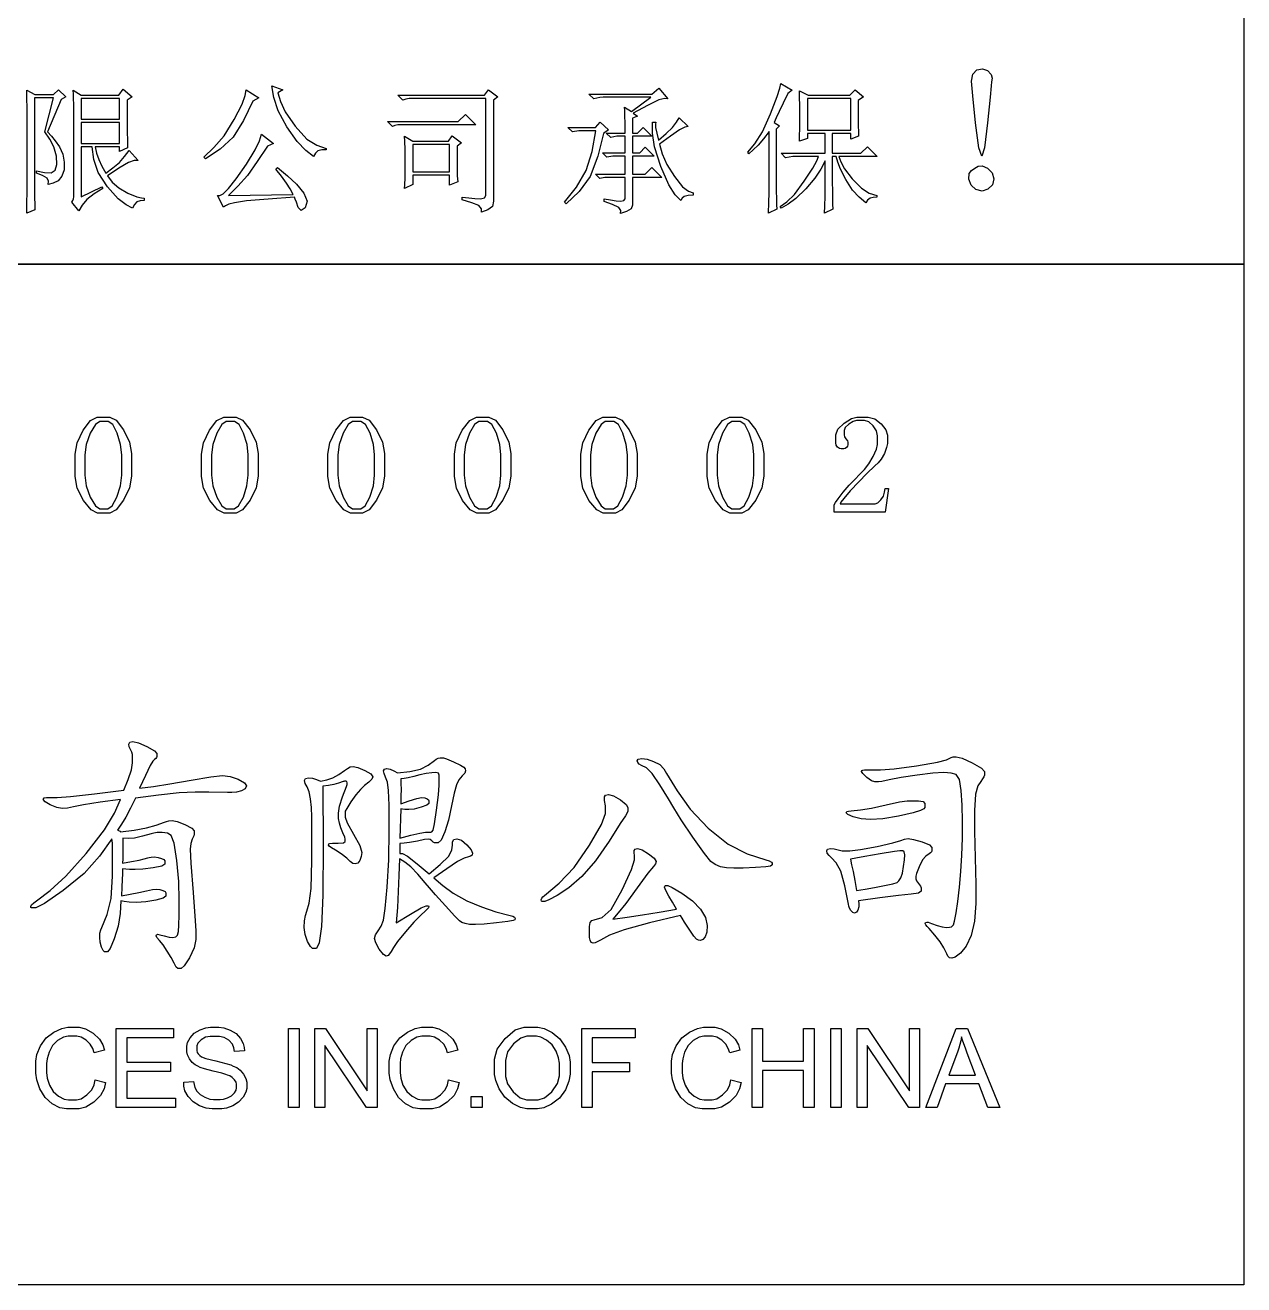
# Model space of a CAD drawing. Header units: millimetres. Extents: x 3916 to 6020, y 1867 to 2649.
# Drawn here: x 5279.17 to 5297.68, y 2363.48 to 2382.61 of the extents above; entities that cross this region are included whole.
import ezdxf

# ---------------------------------------------------------------- set-up
doc = ezdxf.new("R2010")
doc.units = ezdxf.units.MM

# ---------------------------------------------------------------- blocks, each defined once
blk = doc.blocks.new('EWAURWU')
for p, q in [((89.895, 232.375), (89.895, 192.375)), ((89.895, 207.875), (25.895, 207.875)), ((89.895, 192.375), (25.895, 192.375))]:
    blk.add_line(p, q)
at = {"lineweight": -3}
for p, q in [((25.895, 207.875), (89.895, 207.875)), ((89.895, 207.875), (89.895, 192.375)), ((89.895, 192.375), (25.895, 192.375))]:
    blk.add_line(p, q, dxfattribs=at)
for points in [[(86.064, 210.643), (86.059, 210.584), (86.042, 210.414), (86.003, 210.021), (85.956, 209.642), (85.914, 209.515), (85.871, 209.642), (85.82, 210.021), (85.777, 210.432), (85.759, 210.654), (85.777, 210.761), (85.842, 210.826), (85.927, 210.845), (86.003, 210.815), (86.056, 210.759), (86.07, 210.701), (86.064, 210.643)], [(71.684, 209.885), (71.817, 210.401), (71.526, 210.401), (71.526, 209.101), (71.526, 208.989), (71.527, 208.883), (71.53, 208.789), (71.534, 208.701), (71.409, 208.651), (71.413, 208.756), (71.416, 209.022), (71.417, 209.614), (71.416, 210.198), (71.413, 210.443), (71.409, 210.518), (71.534, 210.451), (71.817, 210.451), (71.892, 210.526), (72.001, 210.418), (71.934, 210.376), (71.726, 209.885), (71.784, 209.822), (71.843, 209.749), (71.905, 209.656), (71.955, 209.546), (71.98, 209.426), (71.977, 209.311), (71.942, 209.214), (71.885, 209.143), (71.813, 209.106), (71.734, 209.085), (71.738, 209.135), (71.718, 209.182), (71.651, 209.222), (71.559, 209.26), (71.559, 209.293), (71.68, 209.268), (71.781, 209.265), (71.842, 209.306), (71.867, 209.39), (71.859, 209.518), (71.821, 209.658), (71.759, 209.776), (71.684, 209.885)], [(72.092, 208.818), (72.109, 208.843), (72.121, 208.87), (72.126, 208.901), (72.126, 208.935), (72.126, 209.668), (72.125, 210.233), (72.121, 210.46), (72.117, 210.518), (72.234, 210.443), (72.809, 210.443), (72.876, 210.535), (73.009, 210.418), (72.934, 210.368), (72.934, 210.11), (72.935, 209.89), (72.938, 209.747), (72.942, 209.643), (72.817, 209.585), (72.817, 209.66), (72.451, 209.66), (72.471, 209.564), (72.502, 209.466), (72.551, 209.364), (72.609, 209.26), (72.717, 209.339), (72.816, 209.421), (72.896, 209.51), (72.967, 209.601), (73.101, 209.451), (73.042, 209.451), (72.955, 209.422), (72.809, 209.335), (72.634, 209.218), (72.709, 209.122), (72.806, 209.033), (72.946, 208.956), (73.079, 208.901), (73.151, 208.881), (73.192, 208.876), (73.192, 208.843), (73.134, 208.839), (73.083, 208.822), (73.046, 208.781), (73.017, 208.726), (72.917, 208.776), (72.798, 208.87), (72.638, 209.051), (72.496, 209.268), (72.43, 209.468), (72.401, 209.66), (72.234, 209.66), (72.234, 208.901), (72.551, 209.051), (72.567, 209.026), (72.434, 208.943), (72.321, 208.859), (72.251, 208.772), (72.201, 208.685), (72.092, 208.818)], [(74.741, 210.526), (74.932, 210.401), (74.841, 210.351), (74.703, 210.06), (74.545, 209.805), (74.345, 209.622), (74.124, 209.476), (74.099, 209.501), (74.253, 209.647), (74.407, 209.826), (74.561, 210.072), (74.68, 210.304), (74.728, 210.439), (74.741, 210.526)], [(75.299, 210.526), (75.224, 210.476), (75.261, 210.347), (75.336, 210.189), (75.486, 209.972), (75.663, 209.776), (75.816, 209.681), (75.957, 209.635), (75.957, 209.61), (75.891, 209.61), (75.833, 209.597), (75.795, 209.56), (75.766, 209.51), (75.649, 209.601), (75.519, 209.737), (75.361, 209.96), (75.226, 210.205), (75.161, 210.406), (75.132, 210.585), (75.299, 210.526)], [(77.047, 210.443), (78.364, 210.443), (78.422, 210.526), (78.564, 210.418), (78.497, 210.368), (78.497, 208.926), (78.501, 208.831), (78.481, 208.75), (78.41, 208.701), (78.314, 208.668), (78.314, 208.718), (78.278, 208.766), (78.168, 208.81), (78.022, 208.851), (78.022, 208.893), (78.122, 208.881), (78.217, 208.871), (78.301, 208.868), (78.361, 208.881), (78.381, 208.918), (78.381, 208.968), (78.381, 210.393), (77.322, 210.393), (77.268, 210.393), (77.216, 210.39), (77.168, 210.381), (77.122, 210.368), (77.047, 210.443)], [(80.496, 209.868), (80.496, 210.014), (80.495, 210.136), (80.491, 210.21), (80.487, 210.26), (80.596, 210.193), (80.887, 210.41), (80.221, 210.41), (80.166, 210.41), (80.114, 210.407), (80.066, 210.397), (80.021, 210.385), (79.946, 210.46), (80.904, 210.46), (81.012, 210.551), (81.146, 210.385), (81.1, 210.393), (81.011, 210.37), (80.837, 210.285), (80.621, 210.168), (80.687, 210.126), (80.612, 210.093), (80.612, 209.868), (80.687, 209.868), (80.771, 209.951), (80.904, 209.818), (80.612, 209.818), (80.612, 209.568), (80.721, 209.568), (80.804, 209.651), (80.937, 209.518), (80.612, 209.518), (80.612, 209.243), (80.804, 209.243), (80.904, 209.343), (81.054, 209.193), (80.612, 209.193), (80.612, 208.835), (80.612, 208.772), (80.589, 208.717), (80.521, 208.676), (80.429, 208.643), (80.433, 208.689), (80.404, 208.735), (80.308, 208.781), (80.179, 208.826), (80.179, 208.868), (80.275, 208.851), (80.362, 208.839), (80.433, 208.835), (80.48, 208.843), (80.496, 208.868), (80.496, 208.901), (80.496, 209.193), (80.187, 209.193), (80.112, 209.176), (80.046, 209.243), (80.496, 209.243), (80.496, 209.518), (80.312, 209.518), (80.221, 209.501), (80.154, 209.568), (80.496, 209.568), (80.496, 209.818), (80.371, 209.818), (80.279, 209.801), (80.212, 209.868), (80.496, 209.868)], [(82.794, 209.143), (82.794, 208.993), (82.795, 208.864), (82.798, 208.776), (82.802, 208.71), (82.677, 208.651), (82.681, 208.814), (82.685, 208.959), (82.686, 209.068), (82.686, 209.16), (82.686, 209.893), (82.598, 209.781), (82.516, 209.682), (82.444, 209.61), (82.377, 209.551), (82.361, 209.576), (82.469, 209.706), (82.583, 209.884), (82.706, 210.16), (82.806, 210.42), (82.848, 210.551), (82.861, 210.618), (83.036, 210.518), (82.969, 210.468), (82.898, 210.322), (82.837, 210.194), (82.794, 210.101), (82.761, 210.026), (82.844, 209.976), (82.794, 209.926), (82.794, 209.143)], [(84.036, 210.36), (84.036, 210.151), (84.037, 209.98), (84.04, 209.881), (84.044, 209.818), (83.927, 209.776), (83.927, 209.86), (83.644, 209.86), (83.644, 209.56), (84.077, 209.56), (84.177, 209.66), (84.327, 209.51), (83.744, 209.51), (83.773, 209.431), (83.831, 209.326), (83.948, 209.172), (84.086, 209.029), (84.206, 208.956), (84.319, 208.918), (84.319, 208.893), (84.265, 208.889), (84.217, 208.876), (84.181, 208.847), (84.152, 208.81), (84.052, 208.893), (83.952, 209.001), (83.852, 209.16), (83.771, 209.318), (83.727, 209.426), (83.702, 209.51), (83.644, 209.51), (83.644, 209.185), (83.645, 208.922), (83.648, 208.785), (83.652, 208.71), (83.527, 208.651), (83.531, 208.756), (83.535, 208.907), (83.536, 209.151), (83.536, 209.443), (83.469, 209.318), (83.378, 209.181), (83.24, 209.018), (83.092, 208.872), (82.973, 208.785), (82.869, 208.726), (82.852, 208.751), (82.952, 208.822), (83.069, 208.936), (83.219, 209.135), (83.35, 209.333), (83.411, 209.443), (83.436, 209.51), (83.044, 209.51), (82.936, 209.493), (82.869, 209.56), (83.536, 209.56), (83.536, 209.86), (83.269, 209.86), (83.269, 209.785), (83.144, 209.743), (83.148, 209.826), (83.151, 209.939), (83.152, 210.11), (83.151, 210.285), (83.148, 210.41), (83.144, 210.51), (83.277, 210.443), (83.911, 210.443), (83.994, 210.526), (84.119, 210.418), (84.036, 210.36)], [(72.234, 210.393), (72.234, 210.076), (72.817, 210.076), (72.817, 210.393), (72.234, 210.393)], [(83.269, 210.393), (83.269, 209.91), (83.927, 209.91), (83.927, 210.393), (83.269, 210.393)], [(76.889, 210.043), (77.964, 210.043), (78.072, 210.151), (78.231, 209.993), (77.156, 209.993), (77.097, 209.993), (77.044, 209.99), (77.001, 209.981), (76.964, 209.968), (76.889, 210.043)], [(80.912, 210.035), (80.962, 210.035), (80.958, 210.001), (80.961, 209.95), (80.979, 209.864), (81.004, 209.76), (81.121, 209.86), (81.219, 209.952), (81.279, 210.031), (81.321, 210.101), (81.454, 209.968), (81.404, 209.956), (81.325, 209.916), (81.187, 209.822), (81.021, 209.701), (81.062, 209.551), (81.129, 209.39), (81.246, 209.206), (81.37, 209.052), (81.458, 208.985), (81.529, 208.96), (81.529, 208.926), (81.454, 208.918), (81.394, 208.904), (81.362, 208.876), (81.346, 208.843), (81.258, 208.931), (81.16, 209.082), (81.041, 209.36), (80.945, 209.658), (80.912, 209.868), (80.912, 210.035)], [(72.234, 210.026), (72.234, 209.71), (72.817, 209.71), (72.817, 210.026), (72.234, 210.026)], [(80.171, 209.86), (80.083, 209.514), (79.969, 209.208), (79.8, 208.981), (79.604, 208.793), (79.579, 208.818), (79.758, 209.047), (79.907, 209.297), (79.996, 209.589), (80.054, 209.901), (79.796, 209.901), (79.696, 209.885), (79.629, 209.951), (80.046, 209.951), (80.121, 210.035), (80.246, 209.918), (80.171, 209.86)], [(74.474, 208.918), (75.457, 208.935), (75.411, 209.018), (75.355, 209.108), (75.278, 209.21), (75.191, 209.318), (75.216, 209.343), (75.37, 209.218), (75.508, 209.09), (75.616, 208.956), (75.667, 208.831), (75.636, 208.731), (75.575, 208.689), (75.532, 208.739), (75.504, 208.818), (75.486, 208.864), (75.474, 208.893), (75.074, 208.864), (74.747, 208.836), (74.566, 208.81), (74.477, 208.786), (74.428, 208.764), (74.399, 208.743), (74.307, 208.918), (74.341, 208.918), (74.391, 208.945), (74.474, 209.026), (74.592, 209.172), (74.745, 209.393), (74.88, 209.612), (74.945, 209.751), (74.974, 209.851), (75.157, 209.71), (75.066, 209.668), (74.911, 209.435), (74.76, 209.224), (74.616, 209.06), (74.474, 208.918)], [(77.947, 209.318), (77.947, 209.268), (77.948, 209.219), (77.951, 209.172), (77.956, 209.126), (77.831, 209.076), (77.831, 209.226), (77.272, 209.226), (77.272, 209.085), (77.147, 209.026), (77.151, 209.081), (77.155, 209.188), (77.156, 209.401), (77.155, 209.62), (77.151, 209.743), (77.147, 209.818), (77.272, 209.743), (77.814, 209.743), (77.872, 209.826), (78.014, 209.718), (77.947, 209.668), (77.947, 209.318)], [(77.272, 209.693), (77.272, 209.276), (77.831, 209.276), (77.831, 209.693), (77.272, 209.693)], [(85.809, 209.332), (85.859, 209.362), (85.92, 209.37), (86.003, 209.332), (86.074, 209.261), (86.098, 209.171), (86.075, 209.082), (86.009, 209.015), (85.918, 208.986), (85.825, 209.01), (85.752, 209.074), (85.72, 209.165), (85.724, 209.252), (85.759, 209.301), (85.809, 209.332)], [(72.577, 204.095), (72.486, 204.095), (72.386, 204.143), (72.269, 204.286), (72.175, 204.474), (72.144, 204.653), (72.144, 204.828), (72.144, 204.99), (72.174, 205.162), (72.265, 205.353), (72.379, 205.503), (72.481, 205.553), (72.577, 205.553), (72.669, 205.553), (72.768, 205.505), (72.881, 205.361), (72.972, 205.175), (73.002, 204.999), (73.002, 204.828), (73.002, 204.657), (72.972, 204.48), (72.881, 204.29), (72.768, 204.144), (72.669, 204.095), (72.577, 204.095)], [(72.577, 205.486), (72.517, 205.486), (72.452, 205.441), (72.375, 205.307), (72.314, 205.135), (72.294, 204.978), (72.294, 204.828), (72.294, 204.67), (72.314, 204.507), (72.375, 204.336), (72.452, 204.205), (72.517, 204.161), (72.577, 204.161), (72.642, 204.161), (72.708, 204.205), (72.779, 204.336), (72.834, 204.507), (72.852, 204.67), (72.852, 204.828), (72.852, 204.978), (72.835, 205.135), (72.783, 205.307), (72.715, 205.441), (72.646, 205.486), (72.577, 205.486)], [(74.497, 204.095), (74.406, 204.095), (74.306, 204.143), (74.189, 204.286), (74.095, 204.474), (74.064, 204.653), (74.064, 204.828), (74.064, 204.99), (74.094, 205.162), (74.185, 205.353), (74.299, 205.503), (74.401, 205.553), (74.497, 205.553), (74.589, 205.553), (74.688, 205.505), (74.801, 205.361), (74.892, 205.175), (74.922, 204.999), (74.922, 204.828), (74.922, 204.657), (74.892, 204.48), (74.801, 204.29), (74.688, 204.144), (74.589, 204.095), (74.497, 204.095)], [(74.497, 205.486), (74.437, 205.486), (74.372, 205.441), (74.295, 205.307), (74.234, 205.135), (74.214, 204.978), (74.214, 204.828), (74.214, 204.67), (74.234, 204.507), (74.295, 204.336), (74.372, 204.205), (74.437, 204.161), (74.497, 204.161), (74.562, 204.161), (74.628, 204.205), (74.699, 204.336), (74.754, 204.507), (74.772, 204.67), (74.772, 204.828), (74.772, 204.978), (74.755, 205.135), (74.703, 205.307), (74.635, 205.441), (74.566, 205.486), (74.497, 205.486)], [(76.417, 204.095), (76.326, 204.095), (76.226, 204.143), (76.109, 204.286), (76.015, 204.474), (75.984, 204.653), (75.984, 204.828), (75.984, 204.99), (76.014, 205.162), (76.105, 205.353), (76.219, 205.503), (76.321, 205.553), (76.417, 205.553), (76.509, 205.553), (76.608, 205.505), (76.721, 205.361), (76.812, 205.175), (76.842, 204.999), (76.842, 204.828), (76.842, 204.657), (76.812, 204.48), (76.721, 204.29), (76.608, 204.144), (76.509, 204.095), (76.417, 204.095)], [(76.417, 205.486), (76.357, 205.486), (76.292, 205.441), (76.215, 205.307), (76.154, 205.135), (76.134, 204.978), (76.134, 204.828), (76.134, 204.67), (76.154, 204.507), (76.215, 204.336), (76.292, 204.205), (76.357, 204.161), (76.417, 204.161), (76.482, 204.161), (76.548, 204.205), (76.619, 204.336), (76.674, 204.507), (76.692, 204.67), (76.692, 204.828), (76.692, 204.978), (76.675, 205.135), (76.623, 205.307), (76.555, 205.441), (76.486, 205.486), (76.417, 205.486)], [(78.337, 204.095), (78.246, 204.095), (78.146, 204.143), (78.029, 204.286), (77.935, 204.474), (77.904, 204.653), (77.904, 204.828), (77.904, 204.99), (77.934, 205.162), (78.025, 205.353), (78.139, 205.503), (78.241, 205.553), (78.337, 205.553), (78.429, 205.553), (78.528, 205.505), (78.641, 205.361), (78.732, 205.175), (78.762, 204.999), (78.762, 204.828), (78.762, 204.657), (78.732, 204.48), (78.641, 204.29), (78.528, 204.144), (78.429, 204.095), (78.337, 204.095)], [(78.337, 205.486), (78.277, 205.486), (78.212, 205.441), (78.135, 205.307), (78.074, 205.135), (78.054, 204.978), (78.054, 204.828), (78.054, 204.67), (78.074, 204.507), (78.135, 204.336), (78.212, 204.205), (78.277, 204.161), (78.337, 204.161), (78.402, 204.161), (78.468, 204.205), (78.539, 204.336), (78.594, 204.507), (78.612, 204.67), (78.612, 204.828), (78.612, 204.978), (78.595, 205.135), (78.543, 205.307), (78.475, 205.441), (78.406, 205.486), (78.337, 205.486)], [(80.257, 204.095), (80.166, 204.095), (80.066, 204.143), (79.949, 204.286), (79.855, 204.474), (79.824, 204.653), (79.824, 204.828), (79.824, 204.99), (79.854, 205.162), (79.945, 205.353), (80.059, 205.503), (80.161, 205.553), (80.257, 205.553), (80.349, 205.553), (80.448, 205.505), (80.561, 205.361), (80.652, 205.175), (80.682, 204.999), (80.682, 204.828), (80.682, 204.657), (80.652, 204.48), (80.561, 204.29), (80.448, 204.144), (80.349, 204.095), (80.257, 204.095)], [(80.257, 205.486), (80.197, 205.486), (80.132, 205.441), (80.055, 205.307), (79.994, 205.135), (79.974, 204.978), (79.974, 204.828), (79.974, 204.67), (79.994, 204.507), (80.055, 204.336), (80.132, 204.205), (80.197, 204.161), (80.257, 204.161), (80.322, 204.161), (80.388, 204.205), (80.459, 204.336), (80.514, 204.507), (80.532, 204.67), (80.532, 204.828), (80.532, 204.978), (80.515, 205.135), (80.463, 205.307), (80.395, 205.441), (80.326, 205.486), (80.257, 205.486)], [(82.177, 204.095), (82.086, 204.095), (81.986, 204.143), (81.869, 204.286), (81.775, 204.474), (81.744, 204.653), (81.744, 204.828), (81.744, 204.99), (81.774, 205.162), (81.865, 205.353), (81.979, 205.503), (82.081, 205.553), (82.177, 205.553), (82.269, 205.553), (82.368, 205.505), (82.481, 205.361), (82.572, 205.175), (82.602, 204.999), (82.602, 204.828), (82.602, 204.657), (82.572, 204.48), (82.481, 204.29), (82.368, 204.144), (82.269, 204.095), (82.177, 204.095)], [(82.177, 205.486), (82.117, 205.486), (82.052, 205.441), (81.975, 205.307), (81.914, 205.135), (81.894, 204.978), (81.894, 204.828), (81.894, 204.67), (81.914, 204.507), (81.975, 204.336), (82.052, 204.205), (82.117, 204.161), (82.177, 204.161), (82.242, 204.161), (82.308, 204.205), (82.379, 204.336), (82.434, 204.507), (82.452, 204.67), (82.452, 204.828), (82.452, 204.978), (82.435, 205.135), (82.383, 205.307), (82.315, 205.441), (82.246, 205.486), (82.177, 205.486)], [(84.331, 205.191), (84.331, 205.267), (84.314, 205.344), (84.264, 205.423), (84.197, 205.483), (84.131, 205.503), (84.064, 205.503), (84.014, 205.503), (83.959, 205.489), (83.893, 205.448), (83.84, 205.396), (83.822, 205.35), (83.822, 205.308), (83.822, 205.282), (83.829, 205.254), (83.851, 205.223), (83.873, 205.193), (83.881, 205.172), (83.881, 205.155), (83.881, 205.133), (83.876, 205.112), (83.861, 205.091), (83.841, 205.075), (83.821, 205.07), (83.801, 205.07), (83.777, 205.07), (83.752, 205.077), (83.725, 205.099), (83.704, 205.129), (83.697, 205.161), (83.697, 205.195), (83.697, 205.282), (83.728, 205.371), (83.822, 205.461), (83.934, 205.53), (84.018, 205.553), (84.089, 205.553), (84.189, 205.553), (84.288, 205.528), (84.385, 205.453), (84.457, 205.359), (84.481, 205.278), (84.481, 205.203), (84.481, 205.153), (84.469, 205.09), (84.435, 205.003), (84.388, 204.916), (84.339, 204.857), (84.289, 204.811), (84.168, 204.695), (84.045, 204.571), (83.918, 204.432), (83.818, 204.316), (83.776, 204.261), (83.764, 204.236), (84.256, 204.236), (84.293, 204.236), (84.334, 204.251), (84.381, 204.295), (84.42, 204.353), (84.439, 204.411), (84.447, 204.47), (84.497, 204.47), (84.447, 204.111), (83.672, 204.111), (83.672, 204.22), (83.693, 204.257), (83.733, 204.314), (83.81, 204.411), (83.901, 204.519), (83.985, 204.607), (84.064, 204.686), (84.133, 204.758), (84.2, 204.843), (84.266, 204.956), (84.314, 205.064), (84.331, 205.137), (84.331, 205.191)], [(73.124, 199.919), (73.336, 199.945), (73.585, 199.982), (73.908, 200.04), (74.207, 200.091), (74.384, 200.108), (74.501, 200.094), (74.623, 200.053), (74.715, 200), (74.746, 199.951), (74.727, 199.909), (74.67, 199.877), (74.596, 199.857), (74.526, 199.85), (74.458, 199.85), (74.177, 199.858), (73.969, 199.858), (73.725, 199.847), (73.412, 199.813), (73.063, 199.767), (72.985, 199.614), (72.912, 199.476), (72.847, 199.369), (72.786, 199.278), (72.801, 199.274), (72.815, 199.27), (72.826, 199.263), (72.835, 199.255), (73.04, 199.282), (73.226, 199.313), (73.374, 199.354), (73.503, 199.399), (73.533, 199.413), (73.569, 199.423), (73.618, 199.426), (73.694, 199.411), (73.813, 199.365), (73.919, 199.311), (73.954, 199.271), (73.954, 199.236), (73.954, 199.221), (73.946, 199.195), (73.923, 199.145), (73.901, 199.076), (73.893, 198.99), (73.903, 198.778), (73.935, 198.331), (73.966, 197.903), (73.976, 197.749), (73.976, 197.732), (73.976, 197.62), (73.952, 197.495), (73.88, 197.343), (73.8, 197.219), (73.753, 197.178), (73.722, 197.178), (73.702, 197.178), (73.677, 197.198), (73.647, 197.258), (73.604, 197.344), (73.544, 197.444), (73.48, 197.536), (73.425, 197.603), (73.387, 197.648), (73.374, 197.677), (73.379, 197.692), (73.396, 197.698), (73.433, 197.691), (73.499, 197.673), (73.571, 197.654), (73.63, 197.648), (73.672, 197.658), (73.698, 197.686), (73.712, 197.743), (73.721, 197.836), (73.725, 197.987), (73.726, 198.217), (73.717, 198.502), (73.69, 198.819), (73.651, 199.081), (73.605, 199.198), (73.546, 199.233), (73.467, 199.244), (73.39, 199.242), (73.338, 199.235), (73.298, 199.225), (73.165, 199.187), (73.045, 199.16), (72.951, 199.153), (72.87, 199.157), (72.87, 199.032), (72.869, 198.922), (72.868, 198.842), (72.866, 198.778), (73, 198.802), (73.115, 198.825), (73.192, 198.844), (73.249, 198.861), (73.27, 198.867), (73.3, 198.871), (73.349, 198.873), (73.405, 198.867), (73.457, 198.852), (73.494, 198.832), (73.506, 198.814), (73.506, 198.797), (73.506, 198.765), (73.462, 198.734), (73.328, 198.708), (73.171, 198.689), (73.055, 198.683), (72.972, 198.684), (72.913, 198.689), (72.866, 198.694), (72.864, 198.619), (72.861, 198.53), (72.854, 198.414), (72.847, 198.285), (72.981, 198.308), (73.11, 198.331), (73.226, 198.357), (73.32, 198.377), (73.383, 198.384), (73.43, 198.379), (73.476, 198.365), (73.51, 198.346), (73.522, 198.329), (73.522, 198.312), (73.522, 198.279), (73.483, 198.247), (73.368, 198.215), (73.219, 198.191), (73.078, 198.183), (72.963, 198.186), (72.89, 198.194), (72.839, 198.205), (72.826, 198.016), (72.798, 197.824), (72.739, 197.629), (72.676, 197.481), (72.637, 197.432), (72.608, 197.432), (72.589, 197.432), (72.568, 197.45), (72.544, 197.504), (72.524, 197.577), (72.517, 197.65), (72.521, 197.716), (72.534, 197.764), (72.551, 197.804), (72.633, 197.999), (72.694, 198.241), (72.714, 198.579), (72.714, 198.964), (72.714, 199.026), (72.713, 199.081), (72.709, 199.119), (72.703, 199.149), (72.513, 198.886), (72.281, 198.623), (71.962, 198.361), (71.677, 198.165), (71.547, 198.099), (71.494, 198.099), (71.482, 198.099), (71.474, 198.105), (71.471, 198.122), (71.482, 198.147), (71.515, 198.177), (71.558, 198.209), (71.763, 198.363), (72.002, 198.58), (72.311, 198.926), (72.59, 199.284), (72.743, 199.54), (72.832, 199.744), (72.525, 199.703), (72.27, 199.665), (72.121, 199.634), (72.03, 199.615), (71.949, 199.608), (71.865, 199.622), (71.767, 199.663), (71.687, 199.712), (71.66, 199.748), (71.672, 199.771), (71.708, 199.778), (71.755, 199.778), (71.873, 199.778), (72.073, 199.792), (72.437, 199.831), (72.885, 199.885), (72.949, 200.051), (72.998, 200.198), (73.014, 200.303), (73.014, 200.389), (73.014, 200.427), (73.007, 200.465), (72.987, 200.506), (72.967, 200.547), (72.961, 200.586), (72.976, 200.614), (73.023, 200.624), (73.107, 200.605), (73.235, 200.55), (73.348, 200.487), (73.385, 200.446), (73.385, 200.415), (73.385, 200.398), (73.381, 200.382), (73.368, 200.366), (73.351, 200.351), (73.326, 200.326), (73.286, 200.26), (73.213, 200.11), (73.124, 199.919)], [(77.594, 198.554), (77.728, 198.437), (77.887, 198.321), (78.092, 198.209), (78.318, 198.113), (78.536, 198.042), (78.75, 197.986), (78.79, 197.974), (78.819, 197.96), (78.829, 197.94), (78.821, 197.92), (78.797, 197.906), (78.718, 197.891), (78.545, 197.87), (78.355, 197.852), (78.223, 197.845), (78.132, 197.849), (78.066, 197.861), (78.017, 197.879), (77.98, 197.904), (77.912, 197.975), (77.768, 198.132), (77.616, 198.299), (77.524, 198.404), (77.461, 198.478), (77.349, 198.611), (77.245, 198.723), (77.154, 198.793), (77.071, 198.842), (77.063, 198.592), (77.053, 198.346), (77.038, 198.107), (77.021, 197.872), (77.236, 198.003), (77.402, 198.101), (77.474, 198.133), (77.499, 198.133), (77.507, 198.133), (77.512, 198.13), (77.514, 198.118), (77.509, 198.102), (77.493, 198.082), (77.472, 198.061), (77.389, 197.984), (77.29, 197.882), (77.16, 197.734), (77.041, 197.589), (76.978, 197.499), (76.942, 197.436), (76.921, 197.402), (76.897, 197.376), (76.868, 197.368), (76.826, 197.394), (76.764, 197.474), (76.71, 197.567), (76.692, 197.635), (76.705, 197.692), (76.747, 197.753), (76.794, 197.824), (76.826, 197.914), (76.853, 198.088), (76.883, 198.414), (76.907, 198.83), (76.915, 199.276), (76.912, 199.658), (76.904, 199.883), (76.887, 200.007), (76.86, 200.087), (76.836, 200.14), (76.828, 200.18), (76.841, 200.206), (76.879, 200.214), (76.931, 200.206), (76.985, 200.182), (77.04, 200.15), (77.226, 200.173), (77.389, 200.207), (77.507, 200.265), (77.601, 200.336), (77.63, 200.356), (77.659, 200.372), (77.689, 200.377), (77.719, 200.377), (77.738, 200.377), (77.785, 200.362), (77.889, 200.317), (77.996, 200.266), (78.049, 200.235), (78.069, 200.211), (78.075, 200.182), (78.062, 200.146), (78.022, 200.103), (77.974, 200.045), (77.935, 199.968), (77.899, 199.844), (77.861, 199.648), (77.815, 199.432), (77.759, 199.252), (77.702, 199.129), (77.658, 199.089), (77.62, 199.089), (77.603, 199.089), (77.584, 199.096), (77.562, 199.117), (77.536, 199.138), (77.508, 199.145), (77.453, 199.138), (77.344, 199.115), (77.225, 199.091), (77.143, 199.081), (77.078, 199.077), (77.076, 199.058), (77.075, 199.03), (77.074, 198.982), (77.074, 198.926), (77.116, 198.926), (77.193, 198.887), (77.34, 198.77), (77.522, 198.615), (77.69, 198.759), (77.819, 198.886), (77.867, 198.979), (77.874, 199.054), (77.878, 199.102), (77.896, 199.137), (77.942, 199.149), (78.01, 199.126), (78.092, 199.058), (78.159, 198.981), (78.181, 198.931), (78.174, 198.902), (78.151, 198.886), (78.121, 198.876), (78.052, 198.855), (77.952, 198.805), (77.789, 198.694), (77.594, 198.554)], [(82.731, 198.759), (82.731, 198.753), (82.725, 198.746), (82.706, 198.734), (82.637, 198.722), (82.477, 198.711), (82.293, 198.704), (82.151, 198.702), (82.039, 198.708), (81.945, 198.725), (81.865, 198.756), (81.799, 198.804), (81.701, 198.925), (81.528, 199.172), (81.35, 199.439), (81.236, 199.619), (81.154, 199.756), (81.025, 199.97), (80.91, 200.14), (80.821, 200.224), (80.745, 200.264), (80.713, 200.283), (80.689, 200.305), (80.68, 200.334), (80.698, 200.358), (80.751, 200.366), (80.831, 200.356), (80.931, 200.324), (81.024, 200.275), (81.084, 200.212), (81.128, 200.142), (81.287, 199.875), (81.484, 199.601), (81.757, 199.312), (82.061, 199.067), (82.352, 198.922), (82.636, 198.827), (82.684, 198.812), (82.719, 198.796), (82.731, 198.778), (82.731, 198.759)], [(85.954, 200.135), (85.954, 200.116), (85.948, 200.092), (85.928, 200.059), (85.901, 200.021), (85.854, 199.955), (85.818, 199.827), (85.806, 199.578), (85.806, 199.267), (85.822, 198.456), (85.822, 198.166), (85.805, 197.9), (85.753, 197.682), (85.679, 197.518), (85.592, 197.411), (85.512, 197.353), (85.458, 197.334), (85.423, 197.342), (85.401, 197.368), (85.386, 197.402), (85.34, 197.493), (85.283, 197.586), (85.204, 197.684), (85.113, 197.785), (85.084, 197.815), (85.063, 197.843), (85.056, 197.864), (85.062, 197.879), (85.079, 197.883), (85.102, 197.881), (85.126, 197.874), (85.151, 197.864), (85.236, 197.834), (85.314, 197.811), (85.378, 197.804), (85.426, 197.806), (85.454, 197.813), (85.471, 197.825), (85.484, 197.843), (85.5, 197.898), (85.524, 198.022), (85.551, 198.198), (85.575, 198.412), (85.596, 198.651), (85.611, 198.901), (85.621, 199.157), (85.624, 199.415), (85.619, 199.66), (85.604, 199.883), (85.574, 200.048), (85.526, 200.123), (85.451, 200.146), (85.338, 200.154), (85.172, 200.144), (84.933, 200.116), (84.69, 200.079), (84.51, 200.046), (84.395, 200.021), (84.347, 200.013), (84.332, 200.013), (84.292, 200.013), (84.241, 200.03), (84.169, 200.082), (84.106, 200.138), (84.086, 200.171), (84.091, 200.187), (84.106, 200.193), (84.135, 200.195), (84.178, 200.195), (84.23, 200.195), (84.374, 200.195), (84.584, 200.211), (84.925, 200.258), (85.243, 200.311), (85.38, 200.347), (85.427, 200.373), (85.448, 200.385), (85.478, 200.393), (85.526, 200.396), (85.615, 200.373), (85.769, 200.301), (85.908, 200.221), (85.954, 200.171), (85.954, 200.135)], [(75.873, 200.025), (75.966, 200.044), (76.058, 200.074), (76.148, 200.125), (76.237, 200.188), (76.279, 200.218), (76.322, 200.241), (76.369, 200.248), (76.437, 200.233), (76.542, 200.188), (76.634, 200.133), (76.665, 200.091), (76.649, 200.053), (76.603, 200.01), (76.54, 199.959), (76.476, 199.898), (76.407, 199.817), (76.332, 199.708), (76.271, 199.611), (76.248, 199.566), (76.245, 199.549), (76.244, 199.536), (76.244, 199.524), (76.244, 199.477), (76.276, 199.389), (76.371, 199.219), (76.467, 199.045), (76.498, 198.943), (76.491, 198.879), (76.47, 198.821), (76.438, 198.78), (76.4, 198.766), (76.36, 198.776), (76.322, 198.806), (76.27, 198.854), (76.186, 198.918), (76.098, 198.978), (76.038, 199.013), (76.002, 199.035), (75.99, 199.054), (75.996, 199.07), (76.011, 199.077), (76.054, 199.08), (76.14, 199.081), (76.221, 199.088), (76.248, 199.108), (76.248, 199.134), (76.248, 199.145), (76.239, 199.174), (76.212, 199.238), (76.181, 199.316), (76.159, 199.386), (76.146, 199.458), (76.142, 199.54), (76.158, 199.644), (76.205, 199.784), (76.267, 199.941), (76.273, 199.957), (76.277, 199.975), (76.278, 199.998), (76.273, 200.018), (76.256, 200.025), (76.236, 200.024), (76.224, 200.021), (76.214, 200.017), (76.146, 199.993), (76.073, 199.972), (75.992, 199.958), (75.907, 199.949), (75.913, 199.051), (75.908, 198.294), (75.884, 197.819), (75.849, 197.569), (75.81, 197.485), (75.771, 197.485), (75.748, 197.485), (75.718, 197.511), (75.674, 197.59), (75.636, 197.695), (75.623, 197.804), (75.628, 197.903), (75.642, 197.982), (75.661, 198.05), (75.699, 198.173), (75.727, 198.395), (75.737, 198.816), (75.737, 199.335), (75.737, 199.481), (75.733, 199.622), (75.721, 199.754), (75.701, 199.863), (75.668, 199.938), (75.64, 199.99), (75.63, 200.034), (75.645, 200.064), (75.689, 200.074), (75.749, 200.068), (75.81, 200.049), (75.873, 200.025)], [(77.078, 199.157), (77.241, 199.202), (77.379, 199.236), (77.467, 199.248), (77.529, 199.248), (77.546, 199.248), (77.563, 199.256), (77.58, 199.282), (77.603, 199.375), (77.635, 199.585), (77.664, 199.814), (77.673, 199.964), (77.673, 200.074), (77.673, 200.116), (77.661, 200.147), (77.624, 200.157), (77.562, 200.153), (77.476, 200.14), (77.38, 200.121), (77.287, 200.097), (77.205, 200.075), (77.143, 200.065), (77.09, 200.059), (77.093, 199.985), (77.095, 199.901), (77.093, 199.796), (77.09, 199.68), (77.22, 199.727), (77.332, 199.763), (77.406, 199.775), (77.454, 199.77), (77.49, 199.756), (77.511, 199.738), (77.518, 199.723), (77.518, 199.71), (77.518, 199.686), (77.488, 199.659), (77.399, 199.627), (77.292, 199.601), (77.211, 199.593), (77.153, 199.594), (77.116, 199.598), (77.09, 199.604), (77.078, 199.157)], [(80.54, 199.589), (80.54, 199.568), (80.531, 199.541), (80.502, 199.5), (80.422, 199.38), (80.256, 199.115), (80.048, 198.812), (79.839, 198.577), (79.642, 198.404), (79.468, 198.287), (79.339, 198.22), (79.278, 198.198), (79.252, 198.198), (79.238, 198.198), (79.228, 198.204), (79.225, 198.222), (79.231, 198.246), (79.25, 198.268), (79.274, 198.289), (79.496, 198.475), (79.722, 198.711), (79.958, 199.051), (80.139, 199.367), (80.199, 199.534), (80.199, 199.627), (80.199, 199.65), (80.197, 199.675), (80.192, 199.705), (80.186, 199.731), (80.184, 199.744), (80.184, 199.752), (80.184, 199.786), (80.2, 199.812), (80.246, 199.82), (80.322, 199.8), (80.425, 199.739), (80.511, 199.669), (80.54, 199.623), (80.54, 199.589)], [(85.048, 199.646), (85.048, 199.625), (85.033, 199.602), (84.986, 199.576), (84.871, 199.541), (84.652, 199.494), (84.41, 199.454), (84.226, 199.441), (84.082, 199.451), (83.962, 199.481), (83.881, 199.516), (83.854, 199.543), (83.864, 199.561), (83.892, 199.57), (83.93, 199.574), (84.072, 199.589), (84.241, 199.615), (84.461, 199.665), (84.664, 199.71), (84.781, 199.725), (84.855, 199.725), (84.952, 199.725), (85.024, 199.715), (85.048, 199.686), (85.048, 199.646)], [(83.794, 198.964), (83.909, 198.967), (84.071, 198.985), (84.326, 199.032), (84.566, 199.085), (84.683, 199.123), (84.739, 199.145), (84.796, 199.153), (84.878, 199.14), (85.007, 199.102), (85.12, 199.055), (85.158, 199.017), (85.158, 198.982), (85.158, 198.965), (85.153, 198.949), (85.137, 198.935), (85.117, 198.922), (85.065, 198.886), (85.014, 198.827), (84.963, 198.723), (84.925, 198.624), (84.912, 198.583), (84.912, 198.569), (84.912, 198.543), (84.922, 198.511), (84.952, 198.469), (84.982, 198.43), (84.992, 198.406), (84.992, 198.391), (84.992, 198.355), (84.954, 198.325), (84.842, 198.308), (84.648, 198.288), (84.368, 198.251), (84.044, 198.205), (84.048, 198.16), (84.046, 198.114), (84.033, 198.067), (84.011, 198.032), (83.983, 198.02), (83.954, 198.029), (83.926, 198.058), (83.905, 198.094), (83.894, 198.126), (83.889, 198.156), (83.834, 198.433), (83.774, 198.659), (83.705, 198.785), (83.631, 198.861), (83.595, 198.897), (83.568, 198.933), (83.559, 198.967), (83.573, 198.993), (83.616, 199.001), (83.673, 198.997), (83.733, 198.982), (83.794, 198.964)], [(81.279, 198.08), (81.215, 198.186), (81.16, 198.279), (81.124, 198.344), (81.104, 198.387), (81.097, 198.416), (81.1, 198.431), (81.109, 198.437), (81.12, 198.437), (81.145, 198.437), (81.21, 198.408), (81.357, 198.323), (81.523, 198.205), (81.645, 198.08), (81.72, 197.954), (81.746, 197.832), (81.738, 197.729), (81.713, 197.658), (81.68, 197.617), (81.645, 197.603), (81.611, 197.608), (81.583, 197.624), (81.541, 197.672), (81.471, 197.775), (81.401, 197.883), (81.363, 197.944), (81.34, 197.982), (80.87, 197.87), (80.483, 197.768), (80.262, 197.684), (80.123, 197.61), (80.084, 197.588), (80.045, 197.571), (80.01, 197.565), (79.982, 197.576), (79.966, 197.608), (79.959, 197.651), (79.957, 197.692), (79.957, 197.732), (79.957, 197.815), (79.966, 197.88), (79.993, 197.908), (80.029, 197.917), (80.148, 197.952), (80.284, 198.074), (80.453, 198.374), (80.592, 198.682), (80.639, 198.829), (80.639, 198.895), (80.635, 198.937), (80.635, 198.969), (80.648, 198.993), (80.688, 199.001), (80.756, 198.981), (80.855, 198.922), (80.94, 198.853), (80.969, 198.804), (80.958, 198.766), (80.927, 198.727), (80.844, 198.626), (80.68, 198.404), (80.507, 198.168), (80.394, 198.025), (80.313, 197.929), (80.531, 197.959), (80.761, 197.993), (81.014, 198.035), (81.279, 198.08)], [(84.014, 198.365), (84.144, 198.385), (84.283, 198.409), (84.436, 198.439), (84.565, 198.466), (84.628, 198.486), (84.657, 198.511), (84.685, 198.556), (84.709, 198.626), (84.728, 198.727), (84.741, 198.829), (84.745, 198.905), (84.738, 198.952), (84.715, 198.967), (84.685, 198.967), (84.669, 198.967), (84.587, 198.955), (84.372, 198.92), (84.139, 198.88), (84.004, 198.855), (83.919, 198.838), (83.938, 198.753), (83.959, 198.651), (83.985, 198.516), (84.014, 198.365)], [(72.449, 195.487), (72.608, 195.447), (72.583, 195.349), (72.532, 195.25), (72.428, 195.148), (72.308, 195.071), (72.205, 195.046), (72.111, 195.046), (72.014, 195.046), (71.911, 195.065), (71.796, 195.125), (71.688, 195.221), (71.61, 195.353), (71.563, 195.487), (71.547, 195.589), (71.547, 195.675), (71.547, 195.769), (71.565, 195.874), (71.619, 196.002), (71.706, 196.125), (71.823, 196.214), (71.942, 196.269), (72.034, 196.287), (72.114, 196.287), (72.204, 196.287), (72.302, 196.264), (72.417, 196.195), (72.515, 196.105), (72.564, 196.02), (72.588, 195.937), (72.431, 195.9), (72.411, 195.966), (72.375, 196.03), (72.31, 196.091), (72.236, 196.136), (72.171, 196.151), (72.11, 196.151), (72.041, 196.151), (71.966, 196.134), (71.879, 196.084), (71.8, 196.007), (71.748, 195.906), (71.72, 195.808), (71.711, 195.735), (71.711, 195.676), (71.711, 195.6), (71.722, 195.514), (71.755, 195.409), (71.812, 195.309), (71.894, 195.238), (71.978, 195.196), (72.043, 195.182), (72.098, 195.182), (72.165, 195.182), (72.238, 195.201), (72.324, 195.259), (72.397, 195.335), (72.433, 195.411), (72.449, 195.487)], [(73.794, 195.452), (73.944, 195.465), (73.95, 195.419), (73.963, 195.371), (73.994, 195.317), (74.044, 195.264), (74.115, 195.223), (74.189, 195.196), (74.248, 195.187), (74.299, 195.187), (74.345, 195.187), (74.396, 195.194), (74.46, 195.214), (74.521, 195.247), (74.563, 195.289), (74.589, 195.331), (74.597, 195.364), (74.597, 195.392), (74.597, 195.42), (74.589, 195.451), (74.565, 195.49), (74.531, 195.525), (74.494, 195.547), (74.457, 195.561), (74.432, 195.57), (74.373, 195.587), (74.242, 195.62), (74.109, 195.654), (74.043, 195.677), (74.01, 195.695), (73.967, 195.717), (73.924, 195.751), (73.881, 195.806), (73.85, 195.867), (73.839, 195.915), (73.839, 195.956), (73.839, 196.001), (73.852, 196.055), (73.891, 196.126), (73.954, 196.195), (74.042, 196.246), (74.131, 196.277), (74.202, 196.287), (74.263, 196.287), (74.329, 196.287), (74.405, 196.276), (74.498, 196.244), (74.589, 196.191), (74.655, 196.117), (74.697, 196.042), (74.712, 195.981), (74.715, 195.928), (74.563, 195.916), (74.557, 195.973), (74.534, 196.031), (74.479, 196.089), (74.408, 196.132), (74.339, 196.147), (74.269, 196.147), (74.197, 196.147), (74.126, 196.134), (74.058, 196.094), (74.009, 196.045), (73.992, 196.004), (73.992, 195.967), (73.992, 195.934), (73.998, 195.905), (74.015, 195.881), (74.039, 195.86), (74.062, 195.839), (74.128, 195.813), (74.279, 195.774), (74.434, 195.738), (74.51, 195.714), (74.546, 195.698), (74.598, 195.674), (74.65, 195.637), (74.7, 195.576), (74.738, 195.508), (74.75, 195.453), (74.75, 195.405), (74.75, 195.357), (74.736, 195.3), (74.695, 195.224), (74.628, 195.149), (74.538, 195.093), (74.444, 195.057), (74.371, 195.046), (74.306, 195.046), (74.225, 195.046), (74.136, 195.058), (74.033, 195.093), (73.935, 195.153), (73.86, 195.236), (73.813, 195.323), (73.796, 195.392), (73.794, 195.452)], [(77.817, 195.487), (77.976, 195.447), (77.951, 195.349), (77.9, 195.25), (77.797, 195.148), (77.676, 195.071), (77.573, 195.046), (77.479, 195.046), (77.382, 195.046), (77.279, 195.065), (77.164, 195.125), (77.057, 195.221), (76.979, 195.353), (76.931, 195.487), (76.915, 195.589), (76.915, 195.675), (76.915, 195.769), (76.933, 195.874), (76.987, 196.002), (77.074, 196.125), (77.191, 196.214), (77.31, 196.269), (77.403, 196.287), (77.482, 196.287), (77.572, 196.287), (77.67, 196.264), (77.785, 196.195), (77.883, 196.105), (77.932, 196.02), (77.956, 195.937), (77.8, 195.9), (77.779, 195.966), (77.743, 196.03), (77.679, 196.091), (77.604, 196.136), (77.539, 196.151), (77.479, 196.151), (77.41, 196.151), (77.334, 196.134), (77.247, 196.084), (77.168, 196.007), (77.117, 195.906), (77.088, 195.808), (77.079, 195.735), (77.079, 195.676), (77.079, 195.6), (77.09, 195.514), (77.124, 195.409), (77.181, 195.309), (77.262, 195.238), (77.347, 195.196), (77.411, 195.182), (77.466, 195.182), (77.533, 195.182), (77.606, 195.201), (77.692, 195.259), (77.765, 195.335), (77.801, 195.411), (77.817, 195.487)], [(78.516, 195.65), (78.516, 195.8), (78.556, 195.954), (78.676, 196.118), (78.829, 196.245), (78.964, 196.287), (79.091, 196.287), (79.174, 196.287), (79.27, 196.267), (79.39, 196.207), (79.508, 196.112), (79.594, 195.986), (79.646, 195.857), (79.664, 195.754), (79.664, 195.664), (79.664, 195.573), (79.645, 195.469), (79.59, 195.338), (79.501, 195.211), (79.381, 195.12), (79.261, 195.064), (79.168, 195.046), (79.09, 195.046), (79.005, 195.046), (78.908, 195.066), (78.787, 195.127), (78.67, 195.224), (78.585, 195.351), (78.533, 195.477), (78.516, 195.571), (78.516, 195.65)], [(82.103, 195.487), (82.262, 195.447), (82.237, 195.349), (82.186, 195.25), (82.082, 195.148), (81.962, 195.071), (81.859, 195.046), (81.765, 195.046), (81.668, 195.046), (81.565, 195.065), (81.45, 195.125), (81.342, 195.221), (81.265, 195.353), (81.217, 195.487), (81.201, 195.589), (81.201, 195.675), (81.201, 195.769), (81.219, 195.874), (81.273, 196.002), (81.36, 196.125), (81.477, 196.214), (81.596, 196.269), (81.688, 196.287), (81.768, 196.287), (81.858, 196.287), (81.956, 196.264), (82.071, 196.195), (82.169, 196.105), (82.218, 196.02), (82.242, 195.937), (82.086, 195.9), (82.065, 195.966), (82.029, 196.03), (81.964, 196.091), (81.89, 196.136), (81.825, 196.151), (81.764, 196.151), (81.695, 196.151), (81.62, 196.134), (81.533, 196.084), (81.454, 196.007), (81.402, 195.906), (81.374, 195.808), (81.365, 195.735), (81.365, 195.676), (81.365, 195.6), (81.376, 195.514), (81.409, 195.409), (81.466, 195.309), (81.548, 195.238), (81.632, 195.196), (81.697, 195.182), (81.752, 195.182), (81.819, 195.182), (81.892, 195.201), (81.978, 195.259), (82.051, 195.335), (82.087, 195.411), (82.103, 195.487)], [(72.77, 195.066), (72.77, 196.266), (73.639, 196.266), (73.639, 196.124), (72.93, 196.124), (72.93, 195.757), (73.595, 195.757), (73.595, 195.615), (72.93, 195.615), (72.93, 195.208), (73.667, 195.208), (73.667, 195.066), (72.77, 195.066)], [(75.386, 195.066), (75.386, 196.266), (75.545, 196.266), (75.545, 195.066), (75.386, 195.066)], [(75.786, 195.066), (75.786, 196.266), (75.949, 196.266), (76.58, 195.323), (76.58, 196.266), (76.732, 196.266), (76.732, 195.066), (76.569, 195.066), (75.938, 196.008), (75.938, 195.066), (75.786, 195.066)], [(78.68, 195.648), (78.68, 195.54), (78.709, 195.427), (78.796, 195.307), (78.906, 195.213), (79.001, 195.182), (79.089, 195.182), (79.179, 195.182), (79.275, 195.213), (79.384, 195.308), (79.471, 195.431), (79.5, 195.55), (79.5, 195.665), (79.5, 195.739), (79.488, 195.821), (79.451, 195.921), (79.39, 196.018), (79.306, 196.09), (79.219, 196.135), (79.151, 196.151), (79.092, 196.151), (79.007, 196.151), (78.914, 196.122), (78.801, 196.035), (78.71, 195.914), (78.68, 195.784), (78.68, 195.648)], [(79.839, 195.066), (79.839, 196.266), (80.649, 196.266), (80.649, 196.124), (79.998, 196.124), (79.998, 195.753), (80.562, 195.753), (80.562, 195.611), (79.998, 195.611), (79.998, 195.066), (79.839, 195.066)], [(82.427, 195.066), (82.427, 196.266), (82.586, 196.266), (82.586, 195.773), (83.208, 195.773), (83.208, 196.266), (83.367, 196.266), (83.367, 195.066), (83.208, 195.066), (83.208, 195.631), (82.586, 195.631), (82.586, 195.066), (82.427, 195.066)], [(83.622, 195.066), (83.622, 196.266), (83.781, 196.266), (83.781, 195.066), (83.622, 195.066)], [(84.022, 195.066), (84.022, 196.266), (84.185, 196.266), (84.816, 195.323), (84.816, 196.266), (84.968, 196.266), (84.968, 195.066), (84.806, 195.066), (84.174, 196.008), (84.174, 195.066), (84.022, 195.066)], [(85.066, 195.066), (85.527, 196.266), (85.699, 196.266), (86.189, 195.066), (86.009, 195.066), (85.87, 195.429), (85.366, 195.429), (85.235, 195.066), (85.066, 195.066)], [(85.412, 195.558), (85.82, 195.558), (85.694, 195.891), (85.666, 195.967), (85.641, 196.036), (85.623, 196.091), (85.609, 196.14), (85.597, 196.082), (85.583, 196.025), (85.565, 195.967), (85.545, 195.91), (85.412, 195.558)], [(78.158, 195.066), (78.158, 195.233), (78.325, 195.233), (78.325, 195.066), (78.158, 195.066)]]:
    blk.add_lwpolyline(points)

msp = doc.modelspace()

# ---------------------------------------------------------------- block references
msp.add_blockref('EWAURWU', (5207.785, 2171.109))

doc.saveas('drawing.dxf')
